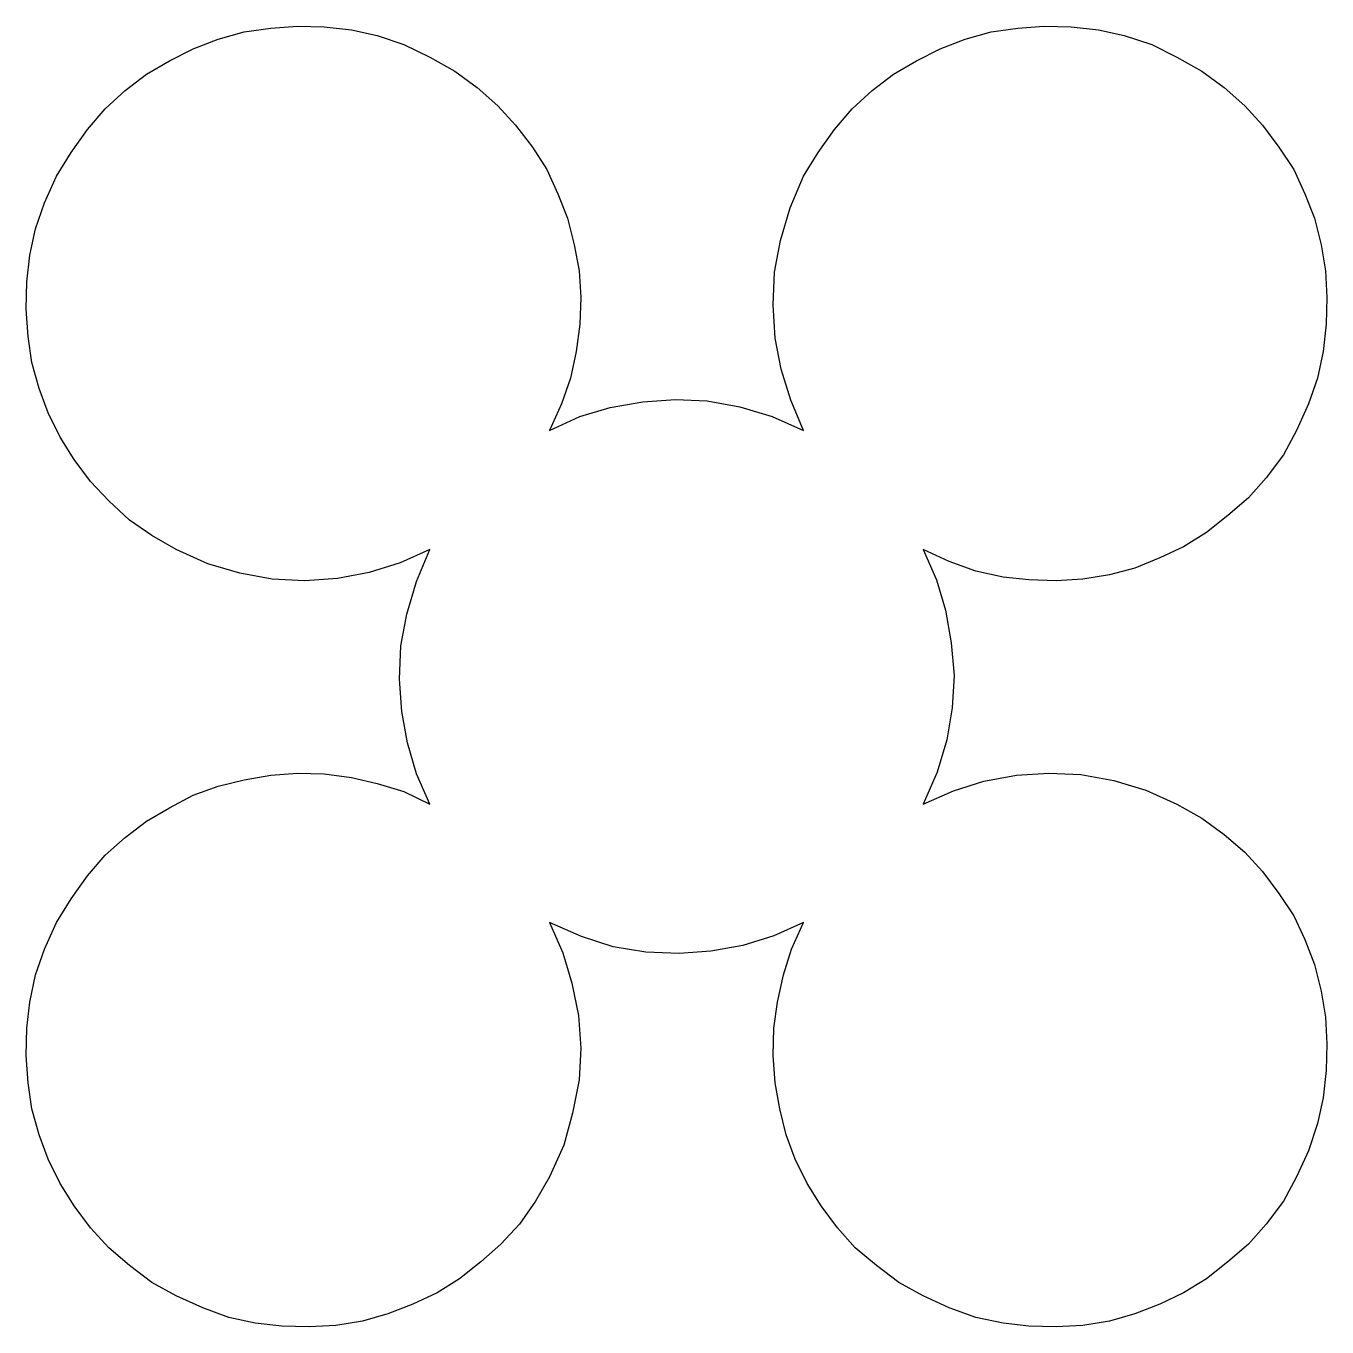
# Model space of a CAD drawing. Header units: centimetres. Extents: x -14.84 to -8.46, y -6.76 to -0.38.
import ezdxf

# ---------------------------------------------------------------- set-up
doc = ezdxf.new("R2010")
doc.units = ezdxf.units.CM
doc.header["$MEASUREMENT"] = 0
doc.layers.add('layer 1', color=7, linetype='Continuous')

msp = doc.modelspace()

# ---------------------------------------------------------------- linework, layer by layer
at = {"layer": 'layer 1', "color": 250, "lineweight": 30}
msp.add_open_spline([(-12.86095, -4.19784), (-12.86095, -4.19784), (-12.98803, -4.13611), (-12.98803, -4.13611), (-12.98803, -4.13611), (-12.98803, -4.13611), (-13.11874, -4.09618), (-13.11874, -4.09618), (-13.11874, -4.09618), (-13.11874, -4.09618), (-13.24582, -4.06713), (-13.24582, -4.06713), (-13.24582, -4.06713), (-13.24582, -4.06713), (-13.38016, -4.04897), (-13.38016, -4.04897), (-13.38016, -4.04897), (-13.38016, -4.04897), (-13.51087, -4.04534), (-13.51087, -4.04534), (-13.51087, -4.04534), (-13.51087, -4.04534), (-13.64158, -4.05624), (-13.64158, -4.05624), (-13.64158, -4.05624), (-13.64158, -4.05624), (-13.77229, -4.07802), (-13.77229, -4.07802), (-13.77229, -4.07802), (-13.77229, -4.07802), (-13.89937, -4.1107), (-13.89937, -4.1107), (-13.89937, -4.1107), (-13.89937, -4.1107), (-14.02282, -4.15427), (-14.02282, -4.15427), (-14.02282, -4.15427), (-14.02282, -4.15427), (-14.13901, -4.21599), (-14.13901, -4.21599), (-14.13901, -4.21599), (-14.13901, -4.21599), (-14.25157, -4.28135), (-14.25157, -4.28135), (-14.25157, -4.28135), (-14.25157, -4.28135), (-14.35686, -4.36123), (-14.35686, -4.36123), (-14.35686, -4.36123), (-14.35686, -4.36123), (-14.4549, -4.44837), (-14.4549, -4.44837), (-14.4549, -4.44837), (-14.4549, -4.44837), (-14.54204, -4.55003), (-14.54204, -4.55003), (-14.54204, -4.55003), (-14.54204, -4.55003), (-14.62192, -4.66259), (-14.62192, -4.66259), (-14.62192, -4.66259), (-14.62192, -4.66259), (-14.69453, -4.77878), (-14.69453, -4.77878), (-14.69453, -4.77878), (-14.69453, -4.77878), (-14.75263, -4.90949), (-14.75263, -4.90949), (-14.75263, -4.90949), (-14.75263, -4.90949), (-14.7962, -5.03657), (-14.7962, -5.03657), (-14.7962, -5.03657), (-14.7962, -5.03657), (-14.82524, -5.17091), (-14.82524, -5.17091), (-14.82524, -5.17091), (-14.82524, -5.17091), (-14.83977, -5.29799), (-14.83977, -5.29799), (-14.83977, -5.29799), (-14.83977, -5.29799), (-14.8434, -5.43233), (-14.8434, -5.43233), (-14.8434, -5.43233), (-14.8434, -5.43233), (-14.83251, -5.56667), (-14.83251, -5.56667), (-14.83251, -5.56667), (-14.83251, -5.56667), (-14.81435, -5.69375), (-14.81435, -5.69375), (-14.81435, -5.69375), (-14.81435, -5.69375), (-14.77804, -5.82083), (-14.77804, -5.82083), (-14.77804, -5.82083), (-14.77804, -5.82083), (-14.73447, -5.94065), (-14.73447, -5.94065), (-14.73447, -5.94065), (-14.73447, -5.94065), (-14.67638, -6.06047), (-14.67638, -6.06047), (-14.67638, -6.06047), (-14.67638, -6.06047), (-14.60739, -6.1694), (-14.60739, -6.1694), (-14.60739, -6.1694), (-14.60739, -6.1694), (-14.52751, -6.27832), (-14.52751, -6.27832), (-14.52751, -6.27832), (-14.52751, -6.27832), (-14.43674, -6.37636), (-14.43674, -6.37636), (-14.43674, -6.37636), (-14.43674, -6.37636), (-14.33508, -6.4635), (-14.33508, -6.4635), (-14.33508, -6.4635), (-14.33508, -6.4635), (-14.22615, -6.54701), (-14.22615, -6.54701), (-14.22615, -6.54701), (-14.22615, -6.54701), (-14.10633, -6.61236), (-14.10633, -6.61236), (-14.10633, -6.61236), (-14.10633, -6.61236), (-13.97562, -6.67046), (-13.97562, -6.67046), (-13.97562, -6.67046), (-13.97562, -6.67046), (-13.84854, -6.71766), (-13.84854, -6.71766), (-13.84854, -6.71766), (-13.84854, -6.71766), (-13.71783, -6.7467), (-13.71783, -6.7467), (-13.71783, -6.7467), (-13.71783, -6.7467), (-13.58712, -6.76123), (-13.58712, -6.76123), (-13.58712, -6.76123), (-13.58712, -6.76123), (-13.45278, -6.76486), (-13.45278, -6.76486), (-13.45278, -6.76486), (-13.45278, -6.76486), (-13.32207, -6.7576), (-13.32207, -6.7576), (-13.32207, -6.7576), (-13.32207, -6.7576), (-13.19136, -6.73581), (-13.19136, -6.73581), (-13.19136, -6.73581), (-13.19136, -6.73581), (-13.06791, -6.6995), (-13.06791, -6.6995), (-13.06791, -6.6995), (-13.06791, -6.6995), (-12.94446, -6.6523), (-12.94446, -6.6523), (-12.94446, -6.6523), (-12.94446, -6.6523), (-12.82464, -6.59784), (-12.82464, -6.59784), (-12.82464, -6.59784), (-12.82464, -6.59784), (-12.71571, -6.52885), (-12.71571, -6.52885), (-12.71571, -6.52885), (-12.71571, -6.52885), (-12.61042, -6.44534), (-12.61042, -6.44534), (-12.61042, -6.44534), (-12.61042, -6.44534), (-12.51239, -6.3582), (-12.51239, -6.3582), (-12.51239, -6.3582), (-12.51239, -6.3582), (-12.42161, -6.26017), (-12.42161, -6.26017), (-12.42161, -6.26017), (-12.42161, -6.26017), (-12.34174, -6.14761), (-12.34174, -6.14761), (-12.34174, -6.14761), (-12.34174, -6.14761), (-12.27275, -6.02779), (-12.27275, -6.02779), (-12.27275, -6.02779), (-12.27275, -6.02779), (-12.20376, -5.87167), (-12.20376, -5.87167), (-12.20376, -5.87167), (-12.20376, -5.87167), (-12.16019, -5.71554), (-12.16019, -5.71554), (-12.16019, -5.71554), (-12.16019, -5.71554), (-12.12751, -5.55215), (-12.12751, -5.55215), (-12.12751, -5.55215), (-12.12751, -5.55215), (-12.12025, -5.39602), (-12.12025, -5.39602), (-12.12025, -5.39602), (-12.12025, -5.39602), (-12.13115, -5.23627), (-12.13115, -5.23627), (-12.13115, -5.23627), (-12.13115, -5.23627), (-12.16382, -5.07651), (-12.16382, -5.07651), (-12.16382, -5.07651), (-12.16382, -5.07651), (-12.20739, -4.92764), (-12.20739, -4.92764), (-12.20739, -4.92764), (-12.20739, -4.92764), (-12.27275, -4.77878), (-12.27275, -4.77878), (-12.27275, -4.77878), (-12.27275, -4.77878), (-12.11662, -4.84776), (-12.11662, -4.84776), (-12.11662, -4.84776), (-12.11662, -4.84776), (-11.96049, -4.8986), (-11.96049, -4.8986), (-11.96049, -4.8986), (-11.96049, -4.8986), (-11.80074, -4.92401), (-11.80074, -4.92401), (-11.80074, -4.92401), (-11.80074, -4.92401), (-11.63735, -4.93127), (-11.63735, -4.93127), (-11.63735, -4.93127), (-11.63735, -4.93127), (-11.48122, -4.92038), (-11.48122, -4.92038), (-11.48122, -4.92038), (-11.48122, -4.92038), (-11.32509, -4.89133), (-11.32509, -4.89133), (-11.32509, -4.89133), (-11.32509, -4.89133), (-11.1726, -4.84413), (-11.1726, -4.84413), (-11.1726, -4.84413), (-11.1726, -4.84413), (-11.02736, -4.77878), (-11.02736, -4.77878), (-11.02736, -4.77878), (-11.02736, -4.77878), (-11.08546, -4.90949), (-11.08546, -4.90949), (-11.08546, -4.90949), (-11.08546, -4.90949), (-11.1254, -5.03657), (-11.1254, -5.03657), (-11.1254, -5.03657), (-11.1254, -5.03657), (-11.15444, -5.17091), (-11.15444, -5.17091), (-11.15444, -5.17091), (-11.15444, -5.17091), (-11.1726, -5.29799), (-11.1726, -5.29799), (-11.1726, -5.29799), (-11.1726, -5.29799), (-11.17623, -5.43233), (-11.17623, -5.43233), (-11.17623, -5.43233), (-11.17623, -5.43233), (-11.16534, -5.56667), (-11.16534, -5.56667), (-11.16534, -5.56667), (-11.16534, -5.56667), (-11.14355, -5.69375), (-11.14355, -5.69375), (-11.14355, -5.69375), (-11.14355, -5.69375), (-11.11087, -5.82083), (-11.11087, -5.82083), (-11.11087, -5.82083), (-11.11087, -5.82083), (-11.0673, -5.94065), (-11.0673, -5.94065), (-11.0673, -5.94065), (-11.0673, -5.94065), (-11.00921, -6.06047), (-11.00921, -6.06047), (-11.00921, -6.06047), (-11.00921, -6.06047), (-10.94022, -6.1694), (-10.94022, -6.1694), (-10.94022, -6.1694), (-10.94022, -6.1694), (-10.86034, -6.27832), (-10.86034, -6.27832), (-10.86034, -6.27832), (-10.86034, -6.27832), (-10.7732, -6.37636), (-10.7732, -6.37636), (-10.7732, -6.37636), (-10.7732, -6.37636), (-10.66791, -6.4635), (-10.66791, -6.4635), (-10.66791, -6.4635), (-10.66791, -6.4635), (-10.55898, -6.54701), (-10.55898, -6.54701), (-10.55898, -6.54701), (-10.55898, -6.54701), (-10.43916, -6.61236), (-10.43916, -6.61236), (-10.43916, -6.61236), (-10.43916, -6.61236), (-10.31208, -6.67046), (-10.31208, -6.67046), (-10.31208, -6.67046), (-10.31208, -6.67046), (-10.18137, -6.71766), (-10.18137, -6.71766), (-10.18137, -6.71766), (-10.18137, -6.71766), (-10.04703, -6.7467), (-10.04703, -6.7467), (-10.04703, -6.7467), (-10.04703, -6.7467), (-9.91995, -6.76123), (-9.91995, -6.76123), (-9.91995, -6.76123), (-9.91995, -6.76123), (-9.78561, -6.76486), (-9.78561, -6.76486), (-9.78561, -6.76486), (-9.78561, -6.76486), (-9.6549, -6.7576), (-9.6549, -6.7576), (-9.6549, -6.7576), (-9.6549, -6.7576), (-9.52419, -6.73581), (-9.52419, -6.73581), (-9.52419, -6.73581), (-9.52419, -6.73581), (-9.40074, -6.6995), (-9.40074, -6.6995), (-9.40074, -6.6995), (-9.40074, -6.6995), (-9.27729, -6.6523), (-9.27729, -6.6523), (-9.27729, -6.6523), (-9.27729, -6.6523), (-9.1611, -6.59784), (-9.1611, -6.59784), (-9.1611, -6.59784), (-9.1611, -6.59784), (-9.04855, -6.52885), (-9.04855, -6.52885), (-9.04855, -6.52885), (-9.04855, -6.52885), (-8.94325, -6.44534), (-8.94325, -6.44534), (-8.94325, -6.44534), (-8.94325, -6.44534), (-8.84159, -6.3582), (-8.84159, -6.3582), (-8.84159, -6.3582), (-8.84159, -6.3582), (-8.75445, -6.26017), (-8.75445, -6.26017), (-8.75445, -6.26017), (-8.75445, -6.26017), (-8.67092, -6.14761), (-8.67092, -6.14761), (-8.67092, -6.14761), (-8.67092, -6.14761), (-8.60558, -6.02779), (-8.60558, -6.02779), (-8.60558, -6.02779), (-8.60558, -6.02779), (-8.54749, -5.90071), (-8.54749, -5.90071), (-8.54749, -5.90071), (-8.54749, -5.90071), (-8.50392, -5.76637), (-8.50392, -5.76637), (-8.50392, -5.76637), (-8.50392, -5.76637), (-8.47487, -5.63929), (-8.47487, -5.63929), (-8.47487, -5.63929), (-8.47487, -5.63929), (-8.46035, -5.50495), (-8.46035, -5.50495), (-8.46035, -5.50495), (-8.46035, -5.50495), (-8.45671, -5.37424), (-8.45671, -5.37424), (-8.45671, -5.37424), (-8.45671, -5.37424), (-8.46398, -5.24353), (-8.46398, -5.24353), (-8.46398, -5.24353), (-8.46398, -5.24353), (-8.48576, -5.11645), (-8.48576, -5.11645), (-8.48576, -5.11645), (-8.48576, -5.11645), (-8.51844, -4.98574), (-8.51844, -4.98574), (-8.51844, -4.98574), (-8.51844, -4.98574), (-8.56564, -4.86229), (-8.56564, -4.86229), (-8.56564, -4.86229), (-8.56564, -4.86229), (-8.6201, -4.7461), (-8.6201, -4.7461), (-8.6201, -4.7461), (-8.6201, -4.7461), (-8.69272, -4.63717), (-8.69272, -4.63717), (-8.69272, -4.63717), (-8.69272, -4.63717), (-8.7726, -4.52825), (-8.7726, -4.52825), (-8.7726, -4.52825), (-8.7726, -4.52825), (-8.85974, -4.43385), (-8.85974, -4.43385), (-8.85974, -4.43385), (-8.85974, -4.43385), (-8.9614, -4.3467), (-8.9614, -4.3467), (-8.9614, -4.3467), (-8.9614, -4.3467), (-9.07033, -4.26683), (-9.07033, -4.26683), (-9.07033, -4.26683), (-9.07033, -4.26683), (-9.19378, -4.19784), (-9.19378, -4.19784), (-9.19378, -4.19784), (-9.19378, -4.19784), (-9.34628, -4.12885), (-9.34628, -4.12885), (-9.34628, -4.12885), (-9.34628, -4.12885), (-9.5024, -4.08165), (-9.5024, -4.08165), (-9.5024, -4.08165), (-9.5024, -4.08165), (-9.66579, -4.0526), (-9.66579, -4.0526), (-9.66579, -4.0526), (-9.66579, -4.0526), (-9.82192, -4.04534), (-9.82192, -4.04534), (-9.82192, -4.04534), (-9.82192, -4.04534), (-9.98168, -4.05624), (-9.98168, -4.05624), (-9.98168, -4.05624), (-9.98168, -4.05624), (-10.14143, -4.08528), (-10.14143, -4.08528), (-10.14143, -4.08528), (-10.14143, -4.08528), (-10.2903, -4.13248), (-10.2903, -4.13248), (-10.2903, -4.13248), (-10.2903, -4.13248), (-10.43916, -4.19784), (-10.43916, -4.19784), (-10.43916, -4.19784), (-10.43916, -4.19784), (-10.37018, -4.04171), (-10.37018, -4.04171), (-10.37018, -4.04171), (-10.37018, -4.04171), (-10.32298, -3.88195), (-10.32298, -3.88195), (-10.32298, -3.88195), (-10.32298, -3.88195), (-10.29756, -3.72583), (-10.29756, -3.72583), (-10.29756, -3.72583), (-10.29756, -3.72583), (-10.28667, -3.56607), (-10.28667, -3.56607), (-10.28667, -3.56607), (-10.28667, -3.56607), (-10.30119, -3.40631), (-10.30119, -3.40631), (-10.30119, -3.40631), (-10.30119, -3.40631), (-10.33024, -3.24655), (-10.33024, -3.24655), (-10.33024, -3.24655), (-10.33024, -3.24655), (-10.37381, -3.09769), (-10.37381, -3.09769), (-10.37381, -3.09769), (-10.37381, -3.09769), (-10.43916, -2.94882), (-10.43916, -2.94882), (-10.43916, -2.94882), (-10.43916, -2.94882), (-10.31208, -3.00692), (-10.31208, -3.00692), (-10.31208, -3.00692), (-10.31208, -3.00692), (-10.18137, -3.05412), (-10.18137, -3.05412), (-10.18137, -3.05412), (-10.18137, -3.05412), (-10.04703, -3.08317), (-10.04703, -3.08317), (-10.04703, -3.08317), (-10.04703, -3.08317), (-9.91995, -3.09769), (-9.91995, -3.09769), (-9.91995, -3.09769), (-9.91995, -3.09769), (-9.78561, -3.10132), (-9.78561, -3.10132), (-9.78561, -3.10132), (-9.78561, -3.10132), (-9.6549, -3.09406), (-9.6549, -3.09406), (-9.6549, -3.09406), (-9.6549, -3.09406), (-9.52419, -3.07227), (-9.52419, -3.07227), (-9.52419, -3.07227), (-9.52419, -3.07227), (-9.40074, -3.0396), (-9.40074, -3.0396), (-9.40074, -3.0396), (-9.40074, -3.0396), (-9.27729, -2.98876), (-9.27729, -2.98876), (-9.27729, -2.98876), (-9.27729, -2.98876), (-9.1611, -2.9343), (-9.1611, -2.9343), (-9.1611, -2.9343), (-9.1611, -2.9343), (-9.04855, -2.86531), (-9.04855, -2.86531), (-9.04855, -2.86531), (-9.04855, -2.86531), (-8.94325, -2.7818), (-8.94325, -2.7818), (-8.94325, -2.7818), (-8.94325, -2.7818), (-8.84159, -2.69466), (-8.84159, -2.69466), (-8.84159, -2.69466), (-8.84159, -2.69466), (-8.75445, -2.59663), (-8.75445, -2.59663), (-8.75445, -2.59663), (-8.75445, -2.59663), (-8.67092, -2.48407), (-8.67092, -2.48407), (-8.67092, -2.48407), (-8.67092, -2.48407), (-8.60558, -2.36426), (-8.60558, -2.36426), (-8.60558, -2.36426), (-8.60558, -2.36426), (-8.54749, -2.23354), (-8.54749, -2.23354), (-8.54749, -2.23354), (-8.54749, -2.23354), (-8.50392, -2.10646), (-8.50392, -2.10646), (-8.50392, -2.10646), (-8.50392, -2.10646), (-8.47487, -1.97575), (-8.47487, -1.97575), (-8.47487, -1.97575), (-8.47487, -1.97575), (-8.46035, -1.84141), (-8.46035, -1.84141), (-8.46035, -1.84141), (-8.46035, -1.84141), (-8.45671, -1.7107), (-8.45671, -1.7107), (-8.45671, -1.7107), (-8.45671, -1.7107), (-8.46398, -1.57999), (-8.46398, -1.57999), (-8.46398, -1.57999), (-8.46398, -1.57999), (-8.48576, -1.45291), (-8.48576, -1.45291), (-8.48576, -1.45291), (-8.48576, -1.45291), (-8.51844, -1.3222), (-8.51844, -1.3222), (-8.51844, -1.3222), (-8.51844, -1.3222), (-8.56564, -1.20238), (-8.56564, -1.20238), (-8.56564, -1.20238), (-8.56564, -1.20238), (-8.6201, -1.08256), (-8.6201, -1.08256), (-8.6201, -1.08256), (-8.6201, -1.08256), (-8.69272, -0.97364), (-8.69272, -0.97364), (-8.69272, -0.97364), (-8.69272, -0.97364), (-8.7726, -0.86471), (-8.7726, -0.86471), (-8.7726, -0.86471), (-8.7726, -0.86471), (-8.85974, -0.77031), (-8.85974, -0.77031), (-8.85974, -0.77031), (-8.85974, -0.77031), (-8.9614, -0.67954), (-8.9614, -0.67954), (-8.9614, -0.67954), (-8.9614, -0.67954), (-9.07033, -0.59966), (-9.07033, -0.59966), (-9.07033, -0.59966), (-9.07033, -0.59966), (-9.19378, -0.53067), (-9.19378, -0.53067), (-9.19378, -0.53067), (-9.19378, -0.53067), (-9.31723, -0.46895), (-9.31723, -0.46895), (-9.31723, -0.46895), (-9.31723, -0.46895), (-9.45157, -0.42538), (-9.45157, -0.42538), (-9.45157, -0.42538), (-9.45157, -0.42538), (-9.57864, -0.39633), (-9.57864, -0.39633), (-9.57864, -0.39633), (-9.57864, -0.39633), (-9.71299, -0.38181), (-9.71299, -0.38181), (-9.71299, -0.38181), (-9.71299, -0.38181), (-9.84733, -0.37817), (-9.84733, -0.37817), (-9.84733, -0.37817), (-9.84733, -0.37817), (-9.97441, -0.38907), (-9.97441, -0.38907), (-9.97441, -0.38907), (-9.97441, -0.38907), (-10.10513, -0.40722), (-10.10513, -0.40722), (-10.10513, -0.40722), (-10.10513, -0.40722), (-10.23221, -0.44353), (-10.23221, -0.44353), (-10.23221, -0.44353), (-10.23221, -0.44353), (-10.35565, -0.49073), (-10.35565, -0.49073), (-10.35565, -0.49073), (-10.35565, -0.49073), (-10.47184, -0.54883), (-10.47184, -0.54883), (-10.47184, -0.54883), (-10.47184, -0.54883), (-10.5844, -0.61418), (-10.5844, -0.61418), (-10.5844, -0.61418), (-10.5844, -0.61418), (-10.68969, -0.69406), (-10.68969, -0.69406), (-10.68969, -0.69406), (-10.68969, -0.69406), (-10.78773, -0.78483), (-10.78773, -0.78483), (-10.78773, -0.78483), (-10.78773, -0.78483), (-10.87487, -0.8865), (-10.87487, -0.8865), (-10.87487, -0.8865), (-10.87487, -0.8865), (-10.95475, -0.99905), (-10.95475, -0.99905), (-10.95475, -0.99905), (-10.95475, -0.99905), (-11.02736, -1.11524), (-11.02736, -1.11524), (-11.02736, -1.11524), (-11.02736, -1.11524), (-11.09272, -1.27137), (-11.09272, -1.27137), (-11.09272, -1.27137), (-11.09272, -1.27137), (-11.13992, -1.43112), (-11.13992, -1.43112), (-11.13992, -1.43112), (-11.13992, -1.43112), (-11.16897, -1.58725), (-11.16897, -1.58725), (-11.16897, -1.58725), (-11.16897, -1.58725), (-11.17623, -1.74701), (-11.17623, -1.74701), (-11.17623, -1.74701), (-11.17623, -1.74701), (-11.16534, -1.9104), (-11.16534, -1.9104), (-11.16534, -1.9104), (-11.16534, -1.9104), (-11.13629, -2.06289), (-11.13629, -2.06289), (-11.13629, -2.06289), (-11.13629, -2.06289), (-11.08909, -2.21539), (-11.08909, -2.21539), (-11.08909, -2.21539), (-11.08909, -2.21539), (-11.02736, -2.36426), (-11.02736, -2.36426), (-11.02736, -2.36426), (-11.02736, -2.36426), (-11.17986, -2.29527), (-11.17986, -2.29527), (-11.17986, -2.29527), (-11.17986, -2.29527), (-11.33962, -2.24807), (-11.33962, -2.24807), (-11.33962, -2.24807), (-11.33962, -2.24807), (-11.49938, -2.21902), (-11.49938, -2.21902), (-11.49938, -2.21902), (-11.49938, -2.21902), (-11.6555, -2.21176), (-11.6555, -2.21176), (-11.6555, -2.21176), (-11.6555, -2.21176), (-11.81526, -2.22265), (-11.81526, -2.22265), (-11.81526, -2.22265), (-11.81526, -2.22265), (-11.97502, -2.2517), (-11.97502, -2.2517), (-11.97502, -2.2517), (-11.97502, -2.2517), (-12.12388, -2.29527), (-12.12388, -2.29527), (-12.12388, -2.29527), (-12.12388, -2.29527), (-12.27275, -2.36426), (-12.27275, -2.36426), (-12.27275, -2.36426), (-12.27275, -2.36426), (-12.21466, -2.23354), (-12.21466, -2.23354), (-12.21466, -2.23354), (-12.21466, -2.23354), (-12.17108, -2.10646), (-12.17108, -2.10646), (-12.17108, -2.10646), (-12.17108, -2.10646), (-12.14204, -1.97575), (-12.14204, -1.97575), (-12.14204, -1.97575), (-12.14204, -1.97575), (-12.12388, -1.84141), (-12.12388, -1.84141), (-12.12388, -1.84141), (-12.12388, -1.84141), (-12.12025, -1.7107), (-12.12025, -1.7107), (-12.12025, -1.7107), (-12.12025, -1.7107), (-12.12751, -1.57999), (-12.12751, -1.57999), (-12.12751, -1.57999), (-12.12751, -1.57999), (-12.15293, -1.45291), (-12.15293, -1.45291), (-12.15293, -1.45291), (-12.15293, -1.45291), (-12.18561, -1.3222), (-12.18561, -1.3222), (-12.18561, -1.3222), (-12.18561, -1.3222), (-12.23281, -1.20238), (-12.23281, -1.20238), (-12.23281, -1.20238), (-12.23281, -1.20238), (-12.28727, -1.08256), (-12.28727, -1.08256), (-12.28727, -1.08256), (-12.28727, -1.08256), (-12.35626, -0.97364), (-12.35626, -0.97364), (-12.35626, -0.97364), (-12.35626, -0.97364), (-12.43977, -0.86471), (-12.43977, -0.86471), (-12.43977, -0.86471), (-12.43977, -0.86471), (-12.52691, -0.77031), (-12.52691, -0.77031), (-12.52691, -0.77031), (-12.52691, -0.77031), (-12.62857, -0.67954), (-12.62857, -0.67954), (-12.62857, -0.67954), (-12.62857, -0.67954), (-12.7375, -0.59966), (-12.7375, -0.59966), (-12.7375, -0.59966), (-12.7375, -0.59966), (-12.86095, -0.53067), (-12.86095, -0.53067), (-12.86095, -0.53067), (-12.86095, -0.53067), (-12.98803, -0.46895), (-12.98803, -0.46895), (-12.98803, -0.46895), (-12.98803, -0.46895), (-13.11874, -0.42538), (-13.11874, -0.42538), (-13.11874, -0.42538), (-13.11874, -0.42538), (-13.24582, -0.39633), (-13.24582, -0.39633), (-13.24582, -0.39633), (-13.24582, -0.39633), (-13.38016, -0.38181), (-13.38016, -0.38181), (-13.38016, -0.38181), (-13.38016, -0.38181), (-13.51087, -0.37817), (-13.51087, -0.37817), (-13.51087, -0.37817), (-13.51087, -0.37817), (-13.64158, -0.38907), (-13.64158, -0.38907), (-13.64158, -0.38907), (-13.64158, -0.38907), (-13.77229, -0.40722), (-13.77229, -0.40722), (-13.77229, -0.40722), (-13.77229, -0.40722), (-13.89937, -0.44353), (-13.89937, -0.44353), (-13.89937, -0.44353), (-13.89937, -0.44353), (-14.02282, -0.49073), (-14.02282, -0.49073), (-14.02282, -0.49073), (-14.02282, -0.49073), (-14.13901, -0.54883), (-14.13901, -0.54883), (-14.13901, -0.54883), (-14.13901, -0.54883), (-14.25157, -0.61418), (-14.25157, -0.61418), (-14.25157, -0.61418), (-14.25157, -0.61418), (-14.35686, -0.69406), (-14.35686, -0.69406), (-14.35686, -0.69406), (-14.35686, -0.69406), (-14.4549, -0.78483), (-14.4549, -0.78483), (-14.4549, -0.78483), (-14.4549, -0.78483), (-14.54204, -0.8865), (-14.54204, -0.8865), (-14.54204, -0.8865), (-14.54204, -0.8865), (-14.62192, -0.99905), (-14.62192, -0.99905), (-14.62192, -0.99905), (-14.62192, -0.99905), (-14.69453, -1.11524), (-14.69453, -1.11524), (-14.69453, -1.11524), (-14.69453, -1.11524), (-14.75263, -1.24595), (-14.75263, -1.24595), (-14.75263, -1.24595), (-14.75263, -1.24595), (-14.7962, -1.37303), (-14.7962, -1.37303), (-14.7962, -1.37303), (-14.7962, -1.37303), (-14.82524, -1.50374), (-14.82524, -1.50374), (-14.82524, -1.50374), (-14.82524, -1.50374), (-14.83977, -1.63445), (-14.83977, -1.63445), (-14.83977, -1.63445), (-14.83977, -1.63445), (-14.8434, -1.76879), (-14.8434, -1.76879), (-14.8434, -1.76879), (-14.8434, -1.76879), (-14.83251, -1.90314), (-14.83251, -1.90314), (-14.83251, -1.90314), (-14.83251, -1.90314), (-14.81435, -2.03022), (-14.81435, -2.03022), (-14.81435, -2.03022), (-14.81435, -2.03022), (-14.77804, -2.1573), (-14.77804, -2.1573), (-14.77804, -2.1573), (-14.77804, -2.1573), (-14.73447, -2.27711), (-14.73447, -2.27711), (-14.73447, -2.27711), (-14.73447, -2.27711), (-14.67638, -2.39693), (-14.67638, -2.39693), (-14.67638, -2.39693), (-14.67638, -2.39693), (-14.60739, -2.50586), (-14.60739, -2.50586), (-14.60739, -2.50586), (-14.60739, -2.50586), (-14.52751, -2.61478), (-14.52751, -2.61478), (-14.52751, -2.61478), (-14.52751, -2.61478), (-14.43674, -2.70919), (-14.43674, -2.70919), (-14.43674, -2.70919), (-14.43674, -2.70919), (-14.33508, -2.80359), (-14.33508, -2.80359), (-14.33508, -2.80359), (-14.33508, -2.80359), (-14.22615, -2.87984), (-14.22615, -2.87984), (-14.22615, -2.87984), (-14.22615, -2.87984), (-14.10633, -2.94882), (-14.10633, -2.94882), (-14.10633, -2.94882), (-14.10633, -2.94882), (-13.95021, -3.01781), (-13.95021, -3.01781), (-13.95021, -3.01781), (-13.95021, -3.01781), (-13.79408, -3.06501), (-13.79408, -3.06501), (-13.79408, -3.06501), (-13.79408, -3.06501), (-13.63432, -3.09406), (-13.63432, -3.09406), (-13.63432, -3.09406), (-13.63432, -3.09406), (-13.47456, -3.10132), (-13.47456, -3.10132), (-13.47456, -3.10132), (-13.47456, -3.10132), (-13.31481, -3.09043), (-13.31481, -3.09043), (-13.31481, -3.09043), (-13.31481, -3.09043), (-13.15868, -3.06138), (-13.15868, -3.06138), (-13.15868, -3.06138), (-13.15868, -3.06138), (-13.00618, -3.01418), (-13.00618, -3.01418), (-13.00618, -3.01418), (-13.00618, -3.01418), (-12.86095, -2.94882), (-12.86095, -2.94882), (-12.86095, -2.94882), (-12.86095, -2.94882), (-12.9263, -3.10495), (-12.9263, -3.10495), (-12.9263, -3.10495), (-12.9263, -3.10495), (-12.9735, -3.26471), (-12.9735, -3.26471), (-12.9735, -3.26471), (-12.9735, -3.26471), (-13.00255, -3.42084), (-13.00255, -3.42084), (-13.00255, -3.42084), (-13.00255, -3.42084), (-13.00981, -3.58422), (-13.00981, -3.58422), (-13.00981, -3.58422), (-13.00981, -3.58422), (-12.99892, -3.74398), (-12.99892, -3.74398), (-12.99892, -3.74398), (-12.99892, -3.74398), (-12.96987, -3.89648), (-12.96987, -3.89648), (-12.96987, -3.89648), (-12.96987, -3.89648), (-12.9263, -4.04897), (-12.9263, -4.04897), (-12.9263, -4.04897), (-12.9263, -4.04897), (-12.86095, -4.19784), (-12.86095, -4.19784)], degree=3, knots=[0, 0, 0, 0, 0.0038911, 0.0038911, 0.0038911, 0.0038911, 0.0077821, 0.0077821, 0.0077821, 0.0077821, 0.0116732, 0.0116732, 0.0116732, 0.0116732, 0.0155642, 0.0155642, 0.0155642, 0.0155642, 0.0194553, 0.0194553, 0.0194553, 0.0194553, 0.0233463, 0.0233463, 0.0233463, 0.0233463, 0.0272374, 0.0272374, 0.0272374, 0.0272374, 0.0311284, 0.0311284, 0.0311284, 0.0311284, 0.0350195, 0.0350195, 0.0350195, 0.0350195, 0.0389105, 0.0389105, 0.0389105, 0.0389105, 0.0428016, 0.0428016, 0.0428016, 0.0428016, 0.0466926, 0.0466926, 0.0466926, 0.0466926, 0.0505837, 0.0505837, 0.0505837, 0.0505837, 0.0544747, 0.0544747, 0.0544747, 0.0544747, 0.0583658, 0.0583658, 0.0583658, 0.0583658, 0.0622568, 0.0622568, 0.0622568, 0.0622568, 0.0661479, 0.0661479, 0.0661479, 0.0661479, 0.0700389, 0.0700389, 0.0700389, 0.0700389, 0.07393, 0.07393, 0.07393, 0.07393, 0.077821, 0.077821, 0.077821, 0.077821, 0.0817121, 0.0817121, 0.0817121, 0.0817121, 0.0856031, 0.0856031, 0.0856031, 0.0856031, 0.0894942, 0.0894942, 0.0894942, 0.0894942, 0.0933852, 0.0933852, 0.0933852, 0.0933852, 0.0972763, 0.0972763, 0.0972763, 0.0972763, 0.1011673, 0.1011673, 0.1011673, 0.1011673, 0.1050584, 0.1050584, 0.1050584, 0.1050584, 0.1089494, 0.1089494, 0.1089494, 0.1089494, 0.1128405, 0.1128405, 0.1128405, 0.1128405, 0.1167315, 0.1167315, 0.1167315, 0.1167315, 0.1206226, 0.1206226, 0.1206226, 0.1206226, 0.1245136, 0.1245136, 0.1245136, 0.1245136, 0.1284047, 0.1284047, 0.1284047, 0.1284047, 0.1322957, 0.1322957, 0.1322957, 0.1322957, 0.1361868, 0.1361868, 0.1361868, 0.1361868, 0.1400778, 0.1400778, 0.1400778, 0.1400778, 0.1439689, 0.1439689, 0.1439689, 0.1439689, 0.1478599, 0.1478599, 0.1478599, 0.1478599, 0.151751, 0.151751, 0.151751, 0.151751, 0.155642, 0.155642, 0.155642, 0.155642, 0.1595331, 0.1595331, 0.1595331, 0.1595331, 0.1634241, 0.1634241, 0.1634241, 0.1634241, 0.1673152, 0.1673152, 0.1673152, 0.1673152, 0.1712062, 0.1712062, 0.1712062, 0.1712062, 0.1750973, 0.1750973, 0.1750973, 0.1750973, 0.1789883, 0.1789883, 0.1789883, 0.1789883, 0.1828794, 0.1828794, 0.1828794, 0.1828794, 0.1867704, 0.1867704, 0.1867704, 0.1867704, 0.1906615, 0.1906615, 0.1906615, 0.1906615, 0.1945525, 0.1945525, 0.1945525, 0.1945525, 0.1984436, 0.1984436, 0.1984436, 0.1984436, 0.2023346, 0.2023346, 0.2023346, 0.2023346, 0.2062257, 0.2062257, 0.2062257, 0.2062257, 0.2101167, 0.2101167, 0.2101167, 0.2101167, 0.2140078, 0.2140078, 0.2140078, 0.2140078, 0.2178988, 0.2178988, 0.2178988, 0.2178988, 0.2217899, 0.2217899, 0.2217899, 0.2217899, 0.2256809, 0.2256809, 0.2256809, 0.2256809, 0.229572, 0.229572, 0.229572, 0.229572, 0.233463, 0.233463, 0.233463, 0.233463, 0.2373541, 0.2373541, 0.2373541, 0.2373541, 0.2412451, 0.2412451, 0.2412451, 0.2412451, 0.2451362, 0.2451362, 0.2451362, 0.2451362, 0.2490272, 0.2490272, 0.2490272, 0.2490272, 0.2529183, 0.2529183, 0.2529183, 0.2529183, 0.2568093, 0.2568093, 0.2568093, 0.2568093, 0.2607004, 0.2607004, 0.2607004, 0.2607004, 0.2645914, 0.2645914, 0.2645914, 0.2645914, 0.2684825, 0.2684825, 0.2684825, 0.2684825, 0.2723735, 0.2723735, 0.2723735, 0.2723735, 0.2762646, 0.2762646, 0.2762646, 0.2762646, 0.2801556, 0.2801556, 0.2801556, 0.2801556, 0.2840467, 0.2840467, 0.2840467, 0.2840467, 0.2879377, 0.2879377, 0.2879377, 0.2879377, 0.2918288, 0.2918288, 0.2918288, 0.2918288, 0.2957198, 0.2957198, 0.2957198, 0.2957198, 0.2996109, 0.2996109, 0.2996109, 0.2996109, 0.3035019, 0.3035019, 0.3035019, 0.3035019, 0.307393, 0.307393, 0.307393, 0.307393, 0.311284, 0.311284, 0.311284, 0.311284, 0.3151751, 0.3151751, 0.3151751, 0.3151751, 0.3190661, 0.3190661, 0.3190661, 0.3190661, 0.3229572, 0.3229572, 0.3229572, 0.3229572, 0.3268482, 0.3268482, 0.3268482, 0.3268482, 0.3307393, 0.3307393, 0.3307393, 0.3307393, 0.3346304, 0.3346304, 0.3346304, 0.3346304, 0.3385214, 0.3385214, 0.3385214, 0.3385214, 0.3424125, 0.3424125, 0.3424125, 0.3424125, 0.3463035, 0.3463035, 0.3463035, 0.3463035, 0.3501946, 0.3501946, 0.3501946, 0.3501946, 0.3540856, 0.3540856, 0.3540856, 0.3540856, 0.3579767, 0.3579767, 0.3579767, 0.3579767, 0.3618677, 0.3618677, 0.3618677, 0.3618677, 0.3657588, 0.3657588, 0.3657588, 0.3657588, 0.3696498, 0.3696498, 0.3696498, 0.3696498, 0.3735409, 0.3735409, 0.3735409, 0.3735409, 0.3774319, 0.3774319, 0.3774319, 0.3774319, 0.381323, 0.381323, 0.381323, 0.381323, 0.385214, 0.385214, 0.385214, 0.385214, 0.3891051, 0.3891051, 0.3891051, 0.3891051, 0.3929961, 0.3929961, 0.3929961, 0.3929961, 0.3968872, 0.3968872, 0.3968872, 0.3968872, 0.4007782, 0.4007782, 0.4007782, 0.4007782, 0.4046693, 0.4046693, 0.4046693, 0.4046693, 0.4085603, 0.4085603, 0.4085603, 0.4085603, 0.4124514, 0.4124514, 0.4124514, 0.4124514, 0.4163424, 0.4163424, 0.4163424, 0.4163424, 0.4202335, 0.4202335, 0.4202335, 0.4202335, 0.4241245, 0.4241245, 0.4241245, 0.4241245, 0.4280156, 0.4280156, 0.4280156, 0.4280156, 0.4319066, 0.4319066, 0.4319066, 0.4319066, 0.4357977, 0.4357977, 0.4357977, 0.4357977, 0.4396887, 0.4396887, 0.4396887, 0.4396887, 0.4435798, 0.4435798, 0.4435798, 0.4435798, 0.4474708, 0.4474708, 0.4474708, 0.4474708, 0.4513619, 0.4513619, 0.4513619, 0.4513619, 0.4552529, 0.4552529, 0.4552529, 0.4552529, 0.459144, 0.459144, 0.459144, 0.459144, 0.463035, 0.463035, 0.463035, 0.463035, 0.4669261, 0.4669261, 0.4669261, 0.4669261, 0.4708171, 0.4708171, 0.4708171, 0.4708171, 0.4747082, 0.4747082, 0.4747082, 0.4747082, 0.4785992, 0.4785992, 0.4785992, 0.4785992, 0.4824903, 0.4824903, 0.4824903, 0.4824903, 0.4863813, 0.4863813, 0.4863813, 0.4863813, 0.4902724, 0.4902724, 0.4902724, 0.4902724, 0.4941634, 0.4941634, 0.4941634, 0.4941634, 0.4980545, 0.4980545, 0.4980545, 0.4980545, 0.5019455, 0.5019455, 0.5019455, 0.5019455, 0.5058366, 0.5058366, 0.5058366, 0.5058366, 0.5097276, 0.5097276, 0.5097276, 0.5097276, 0.5136187, 0.5136187, 0.5136187, 0.5136187, 0.5175097, 0.5175097, 0.5175097, 0.5175097, 0.5214008, 0.5214008, 0.5214008, 0.5214008, 0.5252918, 0.5252918, 0.5252918, 0.5252918, 0.5291829, 0.5291829, 0.5291829, 0.5291829, 0.5330739, 0.5330739, 0.5330739, 0.5330739, 0.536965, 0.536965, 0.536965, 0.536965, 0.540856, 0.540856, 0.540856, 0.540856, 0.5447471, 0.5447471, 0.5447471, 0.5447471, 0.5486381, 0.5486381, 0.5486381, 0.5486381, 0.5525292, 0.5525292, 0.5525292, 0.5525292, 0.5564202, 0.5564202, 0.5564202, 0.5564202, 0.5603113, 0.5603113, 0.5603113, 0.5603113, 0.5642023, 0.5642023, 0.5642023, 0.5642023, 0.5680934, 0.5680934, 0.5680934, 0.5680934, 0.5719844, 0.5719844, 0.5719844, 0.5719844, 0.5758755, 0.5758755, 0.5758755, 0.5758755, 0.5797665, 0.5797665, 0.5797665, 0.5797665, 0.5836576, 0.5836576, 0.5836576, 0.5836576, 0.5875486, 0.5875486, 0.5875486, 0.5875486, 0.5914397, 0.5914397, 0.5914397, 0.5914397, 0.5953307, 0.5953307, 0.5953307, 0.5953307, 0.5992218, 0.5992218, 0.5992218, 0.5992218, 0.6031128, 0.6031128, 0.6031128, 0.6031128, 0.6070039, 0.6070039, 0.6070039, 0.6070039, 0.6108949, 0.6108949, 0.6108949, 0.6108949, 0.614786, 0.614786, 0.614786, 0.614786, 0.618677, 0.618677, 0.618677, 0.618677, 0.6225681, 0.6225681, 0.6225681, 0.6225681, 0.6264591, 0.6264591, 0.6264591, 0.6264591, 0.6303502, 0.6303502, 0.6303502, 0.6303502, 0.6342412, 0.6342412, 0.6342412, 0.6342412, 0.6381323, 0.6381323, 0.6381323, 0.6381323, 0.6420233, 0.6420233, 0.6420233, 0.6420233, 0.6459144, 0.6459144, 0.6459144, 0.6459144, 0.6498054, 0.6498054, 0.6498054, 0.6498054, 0.6536965, 0.6536965, 0.6536965, 0.6536965, 0.6575875, 0.6575875, 0.6575875, 0.6575875, 0.6614786, 0.6614786, 0.6614786, 0.6614786, 0.6653696, 0.6653696, 0.6653696, 0.6653696, 0.6692607, 0.6692607, 0.6692607, 0.6692607, 0.6731518, 0.6731518, 0.6731518, 0.6731518, 0.6770428, 0.6770428, 0.6770428, 0.6770428, 0.6809339, 0.6809339, 0.6809339, 0.6809339, 0.6848249, 0.6848249, 0.6848249, 0.6848249, 0.688716, 0.688716, 0.688716, 0.688716, 0.692607, 0.692607, 0.692607, 0.692607, 0.6964981, 0.6964981, 0.6964981, 0.6964981, 0.7003891, 0.7003891, 0.7003891, 0.7003891, 0.7042802, 0.7042802, 0.7042802, 0.7042802, 0.7081712, 0.7081712, 0.7081712, 0.7081712, 0.7120623, 0.7120623, 0.7120623, 0.7120623, 0.7159533, 0.7159533, 0.7159533, 0.7159533, 0.7198444, 0.7198444, 0.7198444, 0.7198444, 0.7237354, 0.7237354, 0.7237354, 0.7237354, 0.7276265, 0.7276265, 0.7276265, 0.7276265, 0.7315175, 0.7315175, 0.7315175, 0.7315175, 0.7354086, 0.7354086, 0.7354086, 0.7354086, 0.7392996, 0.7392996, 0.7392996, 0.7392996, 0.7431907, 0.7431907, 0.7431907, 0.7431907, 0.7470817, 0.7470817, 0.7470817, 0.7470817, 0.7509728, 0.7509728, 0.7509728, 0.7509728, 0.7548638, 0.7548638, 0.7548638, 0.7548638, 0.7587549, 0.7587549, 0.7587549, 0.7587549, 0.7626459, 0.7626459, 0.7626459, 0.7626459, 0.766537, 0.766537, 0.766537, 0.766537, 0.770428, 0.770428, 0.770428, 0.770428, 0.7743191, 0.7743191, 0.7743191, 0.7743191, 0.7782101, 0.7782101, 0.7782101, 0.7782101, 0.7821012, 0.7821012, 0.7821012, 0.7821012, 0.7859922, 0.7859922, 0.7859922, 0.7859922, 0.7898833, 0.7898833, 0.7898833, 0.7898833, 0.7937743, 0.7937743, 0.7937743, 0.7937743, 0.7976654, 0.7976654, 0.7976654, 0.7976654, 0.8015564, 0.8015564, 0.8015564, 0.8015564, 0.8054475, 0.8054475, 0.8054475, 0.8054475, 0.8093385, 0.8093385, 0.8093385, 0.8093385, 0.8132296, 0.8132296, 0.8132296, 0.8132296, 0.8171206, 0.8171206, 0.8171206, 0.8171206, 0.8210117, 0.8210117, 0.8210117, 0.8210117, 0.8249027, 0.8249027, 0.8249027, 0.8249027, 0.8287938, 0.8287938, 0.8287938, 0.8287938, 0.8326848, 0.8326848, 0.8326848, 0.8326848, 0.8365759, 0.8365759, 0.8365759, 0.8365759, 0.8404669, 0.8404669, 0.8404669, 0.8404669, 0.844358, 0.844358, 0.844358, 0.844358, 0.848249, 0.848249, 0.848249, 0.848249, 0.8521401, 0.8521401, 0.8521401, 0.8521401, 0.8560311, 0.8560311, 0.8560311, 0.8560311, 0.8599222, 0.8599222, 0.8599222, 0.8599222, 0.8638132, 0.8638132, 0.8638132, 0.8638132, 0.8677043, 0.8677043, 0.8677043, 0.8677043, 0.8715953, 0.8715953, 0.8715953, 0.8715953, 0.8754864, 0.8754864, 0.8754864, 0.8754864, 0.8793774, 0.8793774, 0.8793774, 0.8793774, 0.8832685, 0.8832685, 0.8832685, 0.8832685, 0.8871595, 0.8871595, 0.8871595, 0.8871595, 0.8910506, 0.8910506, 0.8910506, 0.8910506, 0.8949416, 0.8949416, 0.8949416, 0.8949416, 0.8988327, 0.8988327, 0.8988327, 0.8988327, 0.9027237, 0.9027237, 0.9027237, 0.9027237, 0.9066148, 0.9066148, 0.9066148, 0.9066148, 0.9105058, 0.9105058, 0.9105058, 0.9105058, 0.9143969, 0.9143969, 0.9143969, 0.9143969, 0.9182879, 0.9182879, 0.9182879, 0.9182879, 0.922179, 0.922179, 0.922179, 0.922179, 0.92607, 0.92607, 0.92607, 0.92607, 0.9299611, 0.9299611, 0.9299611, 0.9299611, 0.9338521, 0.9338521, 0.9338521, 0.9338521, 0.9377432, 0.9377432, 0.9377432, 0.9377432, 0.9416342, 0.9416342, 0.9416342, 0.9416342, 0.9455253, 0.9455253, 0.9455253, 0.9455253, 0.9494163, 0.9494163, 0.9494163, 0.9494163, 0.9533074, 0.9533074, 0.9533074, 0.9533074, 0.9571984, 0.9571984, 0.9571984, 0.9571984, 0.9610895, 0.9610895, 0.9610895, 0.9610895, 0.9649805, 0.9649805, 0.9649805, 0.9649805, 0.9688716, 0.9688716, 0.9688716, 0.9688716, 0.9727626, 0.9727626, 0.9727626, 0.9727626, 0.9766537, 0.9766537, 0.9766537, 0.9766537, 0.9805447, 0.9805447, 0.9805447, 0.9805447, 0.9844358, 0.9844358, 0.9844358, 0.9844358, 0.9883268, 0.9883268, 0.9883268, 0.9883268, 0.9922179, 0.9922179, 0.9922179, 0.9922179, 1, 1, 1, 1], dxfattribs=at)

doc.saveas('drawing.dxf')
